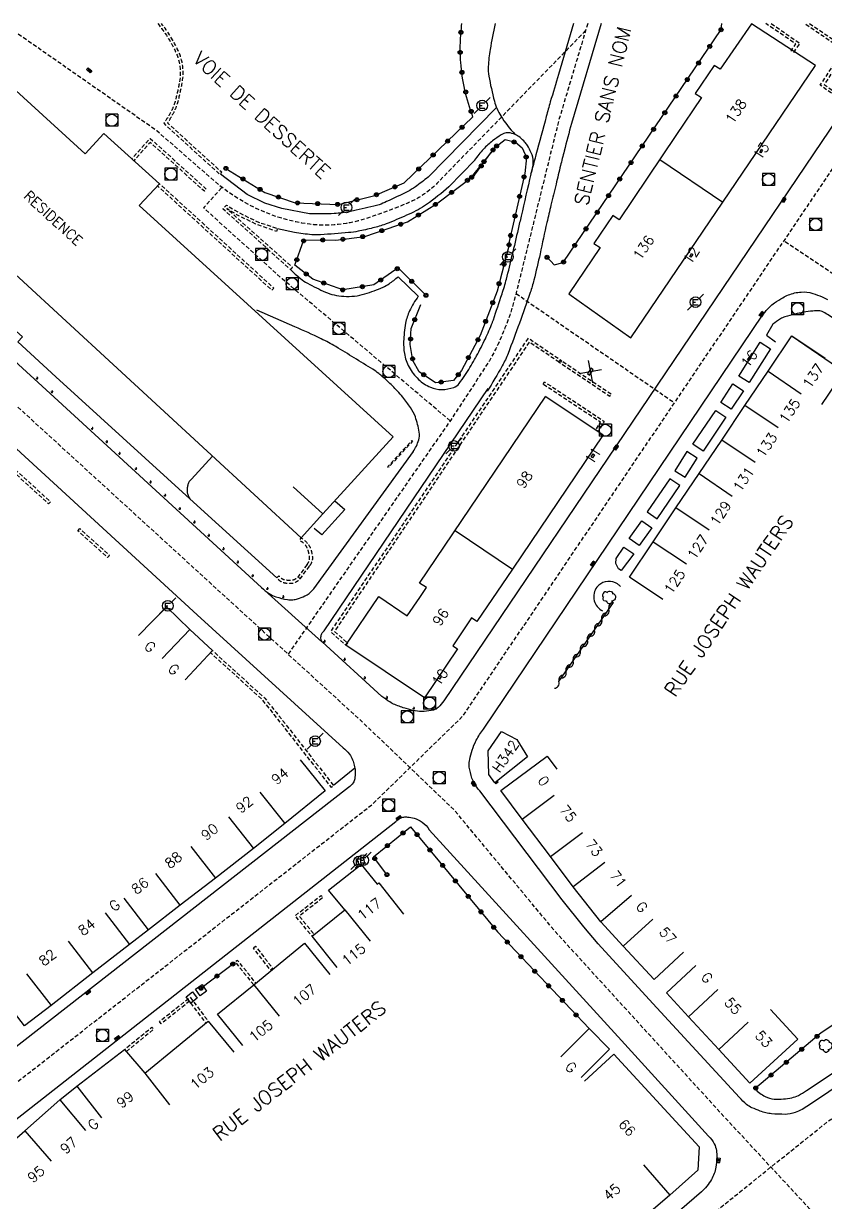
# Model space of a CAD drawing. Header units: millimetres. Extents: x 155999 to 157001, y 123000 to 124001.
# Drawn here: x 156495.7 to 156595.7, y 123853 to 124000 of the extents above; entities that cross this region are included whole.
import ezdxf
from ezdxf.enums import TextEntityAlignment as Align

# ---------------------------------------------------------------- set-up
doc = ezdxf.new("R2010")
doc.units = ezdxf.units.MM
doc.linetypes.add('DASHED', pattern=[0.75, 0.5, -0.25])
doc.layers.get('0').update_dxf_attribs({"linetype": 'CONTINUOUS'})
for name, color, linetype in [('W0001', 6, 'DASHED'), ('W0008', 7, 'CONTINUOUS'), ('W0017', 7, 'CONTINUOUS'), ('W0100', 7, 'CONTINUOUS'), ('W0112', 1, 'DASHED'), ('W0300', 7, 'CONTINUOUS'), ('W0310', 3, 'CONTINUOUS'), ('W0322', 7, 'CONTINUOUS'), ('W0400', 7, 'CONTINUOUS'), ('W0420', 7, 'CONTINUOUS'), ('W0471', 7, 'CONTINUOUS'), ('W0989', 7, 'CONTINUOUS'), ('W0991', 7, 'CONTINUOUS'), ('W1102', 7, 'CONTINUOUS')]:
    doc.layers.add(name, color=color, linetype=linetype)
doc.styles.get("Standard").update_dxf_attribs({"font": 'romans.shx', "width": 0.85})

# ---------------------------------------------------------------- blocks, each defined once
blk = doc.blocks.new('T400')
for p, q in [((-0.15, 0.3), (0.15, 0.3)), ((-0.15, -0.25), (-0.15, 0.3)), ((-0.15, 0.15), (0.15, 0.15)), ((-0.15, 0), (0.15, 0)), ((0.15, 0.3), (0.15, -0.25)), ((-0.15, -0.15), (0.15, -0.15)), ((-0.15, -0.25), (-0.15, -0.3)), ((-0.15, -0.3), (0.15, -0.3)), ((0.15, -0.3), (0.15, -0.25))]:
    blk.add_line(p, q)
blk = doc.blocks.new('t322o')
at = {"color": 0, "linetype": 'Continuous'}
for radius in [0.25, 0.15]:
    blk.add_circle((0, 0), radius, dxfattribs=at)
blk = doc.blocks.new('t310o')
at = {"color": 0, "linetype": 'Continuous'}
for centre, start, end in [((-0.5, 0.38), 216.8699, 323.1304), ((0.5, -0.37), 36.8699, 143.1303)]:
    blk.add_arc(centre, 0.625, start, end, dxfattribs=at)
blk = doc.blocks.new('t991o')
at = {"color": 0, "linetype": 'Continuous'}
for p, q in [((-1, 1), (1, -1)), ((-1, -1), (1, 1))]:
    blk.add_line(p, q, dxfattribs=at)
blk = doc.blocks.new('T471')
for p, q in [((-0.333334, 0.333334), (-0.333334, -0.333334)), ((-0.333334, 0.333334), (0.333334, 0.333334)), ((-0.333334, 0), (0, 0)), ((0.500001, 0.500001), (1.000002, 1.000002)), ((-0.500001, -0.500001), (-1.000002, -1.000002)), ((-0.333334, -0.333334), (0.333334, -0.333334))]:
    blk.add_line(p, q)
blk.add_ellipse((0, 0), major_axis=(0.471405, 0.471405), ratio=1, start_param=5.4977871438, end_param=11.780972451)
blk = doc.blocks.new('T420')
for p, q in [((0.75, 0.75), (-0.75, 0.75)), ((-0.75, 0.75), (-0.75, -0.75)), ((0.75, 0.75), (0.75, -0.75)), ((0.75, -0.75), (-0.75, -0.75))]:
    blk.add_line(p, q)
blk.add_ellipse((0, 0), major_axis=(-0.53, 0.53), ratio=1, start_param=3.926991, end_param=10.210176)
blk = doc.blocks.new('t112o')
at = {"color": 0, "linetype": 'Continuous'}
for p, q in [((-0.5, 0.5), (0.5, 0.5)), ((-0.5, -0.5), (-0.5, 0.5)), ((0.5, 0.5), (0.5, -0.5)), ((0.5, -0.5), (-0.5, -0.5))]:
    blk.add_line(p, q, dxfattribs=at)
blk = doc.blocks.new('T300')
for p, q in [((-0.8, 0.51), (-0.86, 0.34)), ((-0.86, 0.34), (-0.86, 0.17)), ((-0.86, 0.17), (-0.74, 0.06)), ((-0.69, 0.63), (-0.8, 0.51)), ((-0.8, -0.06), (-0.74, 0.06)), ((-0.74, 0.06), (-0.69, 0.11)), ((-0.57, 0.69), (-0.69, 0.63)), ((-0.46, 0.69), (-0.57, 0.69)), ((-0.29, 0.63), (-0.46, 0.69)), ((-0.29, 0.63), (-0.17, 0.74)), ((-0.23, 0.57), (-0.29, 0.63)), ((-0.17, 0.74), (-0.06, 0.8)), ((-0.06, 0.8), (0.06, 0.8)), ((0.06, 0.8), (0.23, 0.74)), ((0.23, 0.74), (0.34, 0.63)), ((0.34, 0.63), (0.4, 0.51)), ((0.46, 0.46), (0.34, 0.46)), ((0.4, 0.51), (0.4, 0.46)), ((0.57, 0.4), (0.46, 0.46)), ((0.57, 0.4), (0.69, 0.29)), ((0.69, 0.29), (0.74, 0.17)), ((0.74, 0.06), (0.69, -0.17)), ((0.74, 0.17), (0.74, 0.06)), ((-0.8, -0.17), (-0.8, -0.06)), ((-0.8, -0.23), (-0.8, -0.17)), ((-0.74, -0.34), (-0.8, -0.23)), ((-0.69, -0.4), (-0.74, -0.34)), ((-0.51, -0.46), (-0.69, -0.4)), ((-0.4, -0.46), (-0.51, -0.46)), ((-0.4, -0.46), (-0.34, -0.46)), ((-0.34, -0.46), (-0.34, -0.4)), ((-0.34, -0.51), (-0.34, -0.46)), ((-0.29, -0.63), (-0.34, -0.51)), ((-0.17, -0.74), (-0.29, -0.63)), ((-0.06, -0.8), (-0.17, -0.74)), ((0.06, -0.8), (-0.06, -0.8)), ((0.17, -0.74), (0.06, -0.8)), ((0.23, -0.69), (0.17, -0.74)), ((0.29, -0.46), (0.23, -0.46)), ((0.29, -0.63), (0.23, -0.69)), ((0.46, -0.4), (0.29, -0.46)), ((0.34, -0.51), (0.29, -0.63)), ((0.34, -0.51), (0.34, -0.46)), ((0.57, -0.34), (0.46, -0.4)), ((0.63, -0.29), (0.57, -0.34)), ((0.69, -0.17), (0.63, -0.29))]:
    blk.add_line(p, q)

msp = doc.modelspace()

# ---------------------------------------------------------------- linework, layer by layer
at = {"layer": 'W0001', "flags": 128}
for points in [[(156419.24, 123830.08), (156460, 123841.84, 0.076396), (156465.23, 123844.78), (156480.12, 123856.44), (156539.15, 123902.61), (156550.45, 123913.62), (156604.55, 123993.68), (156608.8, 124000)], [(156565.77, 123999.12), (156547.41, 123980.25, -0.104887), (156543.68, 123977.65, -0.020327), (156538.37, 123975.67, -0.124814), (156530.39, 123975.12, -0.135476), (156519.44, 123980.4), (156512.31, 123986.62), (156494.81, 123998.83), (156493.49, 124000)], [(156566.03, 124000), (156562.44, 123987.99), (156557.1, 123966.37, -0.067254), (156553.77, 123957.93), (156548.95, 123950.55), (156528.67, 123921.35)], [(156745.17, 123794.22, -0.020477), (156732.02, 123810.07), (156664.75, 123898.11), (156653.42, 123912.87), (156639.92, 123930.47, 0.062431), (156613.96, 123956.77), (156608.77, 123960.69), (156590.49, 123972.88)]]:
    msp.add_lwpolyline(points, format="xyb", dxfattribs=at)
for points in [[(156690.52, 123747.55), (156620.18, 123823.56), (156594.14, 123851.71), (156583.05, 123863.66), (156561.91, 123886.83), (156549.42, 123901.89), (156537.95, 123912.87), (156450.79, 123992.57), (156442.63, 124000)], [(156548.88, 123950.46), (156527.93, 123968.17), (156518.12, 123977.03), (156520.44, 123979.57)], [(156557.1, 123966.33), (156576.86, 123952.71)], [(156505.17, 123785.95), (156582.99, 123852.66), (156595.98, 123863.08), (156616.57, 123876.91), (156651.85, 123900.58), (156667.36, 123911.04), (156698.69, 123932.1), (156698.93, 123933.1), (156740.77, 123961.26)]]:
    msp.add_lwpolyline(points, dxfattribs=at)
at = {"layer": 'W0008', "flags": 128}
for points in [[(156436.67, 124000), (156454.9, 123983.36), (156488.11, 123953.07), (156517.35, 123926.24), (156535.52, 123909.67, -0.063777), (156536.31, 123908.9, -0.086505), (156536.71, 123908.18, -0.013171), (156536.92, 123907.5, -0.024766), (156537, 123907.13, -0.04493), (156537.04, 123906.59, -0.03162), (156536.99, 123905.82, -0.122353), (156536.8, 123905.32, -0.100978), (156536.2, 123904.74), (156476.35, 123858.03), (156463.17, 123847.76, -0.027316), (156462.19, 123846.97, -0.027316), (156461.12, 123846.29, -0.027534), (156459.98, 123845.73, -0.027534), (156458.78, 123845.29), (156417.06, 123833.17)], [(156532.87, 123922.91), (156525.36, 123929.68), (156499.02, 123953.86), (156453.5, 123995.54, -0.05142), (156453.08, 123996.38, -0.07186), (156452.94, 123997.03, -0.025601), (156452.92, 123997.83, -0.032467), (156452.97, 123998.46, -0.071392), (156453.11, 123998.91, -0.046839), (156453.48, 123999.53), (156453.91, 124000)], [(156603.46, 124000, -0.021768), (156603.55, 123999.56, -0.04661), (156603.62, 123998.47, -0.049092), (156603.57, 123997.99, -0.033962), (156603.37, 123997.33), (156548.08, 123915.55, -0.074807), (156547.4, 123914.71, -0.12436), (156546.82, 123914.39, -0.052739), (156545.64, 123914.21, -0.056694), (156544.52, 123914.29, -0.026768), (156543.39, 123914.57, -0.02112), (156541.99, 123915.06, -0.047048), (156541.35, 123915.39, -0.028622), (156540.38, 123916.08), (156532.91, 123922.89, -0.069573), (156532.8, 123923.18, -0.069573), (156532.77, 123923.49, -0.102627), (156532.88, 123923.92, -0.102627), (156533.16, 123924.28), (156553.61, 123954.49)], [(156554.5, 124000, 0.011193), (156553.87, 123996.77, 0.028282), (156553.63, 123994.65, 0.058433), (156553.7, 123993.45, 0.021868), (156554.4, 123990.33, 0.072675), (156555.19, 123988.49, 0.049796), (156556.97, 123986.17)], [(156613.73, 123878.62), (156593.56, 123865.08, -0.063613), (156591.9, 123864.19, -0.093514), (156590.64, 123863.96, -0.018731), (156588.97, 123864.03, -0.04275), (156588.24, 123864.15, -0.025146), (156587.55, 123864.37, -0.016621), (156586.52, 123864.78, -0.068686), (156585.84, 123865.2, -0.044548), (156584.98, 123866.07), (156574.15, 123877.8), (156567.35, 123885.24), (156565.55, 123887.33), (156562.84, 123890.7), (156552.57, 123904.33, -0.045644), (156551.91, 123905.2, -0.066218), (156551.6, 123905.9, -0.028782), (156551.27, 123907.27, -0.06924), (156551.25, 123907.86, -0.035669), (156551.32, 123908.22, -0.01089), (156551.63, 123909.39, -0.050788), (156552.13, 123910.61, -0.040329), (156553.03, 123912.01), (156587.92, 123963.75, -0.032259), (156588.69, 123964.62, -0.044792), (156589.34, 123965.16, -0.019606), (156590.37, 123965.81, -0.031154), (156591.06, 123966.15, -0.083398), (156592.64, 123966.52, -0.093343), (156594.09, 123966.35, -0.020805), (156595.26, 123965.92, -0.03502), (156595.92, 123965.6, -0.003622)], [(156525.36, 123929.68, 0.048829), (156526.32, 123928.91, 0.066681), (156527.14, 123928.52, 0.031554), (156528.61, 123928.16, 0.074028), (156529.26, 123928.14, 0.049296), (156529.85, 123928.27, 0.030355), (156530.76, 123928.62, 0.059414), (156531.28, 123928.94, 0.042944), (156531.9, 123929.52), (156544.29, 123946.61)], [(156519.26, 123946.03), (156516.64, 123943.19, 0.055524), (156516.35, 123942.87, 0.079853), (156516.21, 123942.6, 0.044027), (156516.12, 123942.22, 0.034344), (156516.08, 123941.71, 0.08431), (156516.16, 123941.27, 0.063386), (156516.42, 123940.74)], [(156483.89, 123854.85), (156542.11, 123900.49, -0.072728), (156542.64, 123900.89, -0.098703), (156543.11, 123901.04, -0.055777), (156543.57, 123901.04, -0.031463), (156544.38, 123900.9, -0.104278), (156545.39, 123900.42, -0.088727), (156546.27, 123899.46), (156570.25, 123873.19), (156581.11, 123861.26, -0.066027), (156581.82, 123860.28, -0.091015), (156582.08, 123859.45, -0.042002), (156582.12, 123858.63, -0.027173), (156582, 123857.36, -0.093883), (156581.46, 123855.83, -0.076613), (156580.22, 123854.28), (156568.97, 123844.58), (156503.7, 123787.98), (156495.24, 123780.93)]]:
    msp.add_lwpolyline(points, format="xyb", dxfattribs=at)
msp.add_lwpolyline([(156534.5, 123940.49), (156535.73, 123939.38), (156532.87, 123936.24), (156531.94, 123937.01)], dxfattribs=at)
at = {"layer": 'W0017', "flags": 128}
for points in [[(156567.7, 124000), (156564.01, 123987.55, 0.002165), (156563.1, 123984.1, 0.004118), (156562.64, 123982.28, 0.000065), (156562.08, 123979.97, 0.000057), (156561.44, 123977.35, 0.004165), (156560.94, 123975.19, 0.002321), (156560.09, 123971.3, -0.009586), (156559.32, 123968.01, -0.020057), (156558.86, 123966.45, -0.005032), (156557.51, 123962.63, -0.005074), (156556.1, 123958.86, -0.033943), (156555.38, 123957.32, -0.015612), (156553.49, 123954.14)], [(156564.27, 124000), (156562.39, 123993.66, 0.002483), (156561.37, 123990.22, 0.004808), (156560.87, 123988.43, 0.000014), (156559.58, 123983.63, 0.000421), (156559.54, 123983.48, 0.000325), (156558.98, 123981.39, 0.004117), (156558.94, 123981.23, 0.004087), (156558.94, 123981.21, 0.000011), (156557.73, 123975.98, 0.000309), (156557.36, 123974.36, 0.000154), (156556.61, 123971.12)], [(156554.66, 123989.53), (156546.12, 123980.85, -0.019855), (156544.54, 123979.64, -0.036028), (156543.6, 123979.07, -0.009329), (156540.96, 123977.79, -0.02706), (156540.02, 123977.41, -0.023937), (156539.36, 123977.22, -0.005453), (156536.45, 123976.58, -0.037845), (156534.41, 123976.3, -0.025259), (156531.32, 123976.28), (156527.91, 123976.92), (156525.75, 123977.59), (156523.56, 123978.69), (156520.25, 123981.21)], [(156558.94, 123981.22, 0.088525), (156559.24, 123982.74, 0.115496), (156558.99, 123983.89, 0.023375), (156558.51, 123984.79, 0.045746), (156558.2, 123985.21, 0.047908), (156557.59, 123985.79, 0.055655), (156556.97, 123986.17, 0.087627), (156556.18, 123986.38, 0.114203), (156555.56, 123986.29, 0.055181), (156555.26, 123986.14, 0.013814), (156554.18, 123985.38, 0.04456), (156553.03, 123984.34, 0.038993), (156551.92, 123982.95)], [(156551.94, 123982.97), (156548.71, 123979.64, -0.032835), (156545.94, 123977.45, -0.046656), (156543.76, 123976.23, -0.003717), (156541.27, 123975.15, -0.020289), (156540.8, 123974.97, -0.017348), (156539.24, 123974.51, -0.014948), (156537.4, 123974.1, -0.024339), (156536.21, 123973.93, -0.008365), (156532.73, 123973.66, -0.037563), (156531.63, 123973.67, -0.018893), (156529.46, 123973.95), (156527.35, 123974.42)], [(156484.17, 123976.11), (156482.45, 123974.26, 0.062788), (156482.11, 123973.7, 0.075565), (156481.97, 123973.17, 0.037624), (156481.94, 123972.6, 0.053329), (156481.99, 123972.21, 0.116382), (156482.16, 123971.88, 0.081243), (156482.57, 123971.53), (156492.38, 123962.68), (156494.19, 123961.05), (156494.75, 123961.64), (156495.54, 123960.95), (156494.97, 123960.31), (156499.69, 123955.96), (156516.42, 123940.74), (156527.25, 123930.89)], [(156528.95, 123969.35, 0.029178), (156530.2, 123968.21, 0.04639), (156531.09, 123967.61, 0.021345), (156533.34, 123966.51, 0.047158), (156534.42, 123966.16, 0.042487), (156535.62, 123965.99, 0.039059), (156536.94, 123966.02, 0.049653), (156538.25, 123966.29, 0.027502), (156540.52, 123967.13, 0.048491), (156541.26, 123967.55, 0.028695), (156542.4, 123968.43), (156544.9, 123965.99, 0.048748), (156543.82, 123964.16, 0.064722), (156543.33, 123962.64, 0.034095), (156543.08, 123960.33, 0.053603), (156543.17, 123958.85, 0.082768), (156543.76, 123957.16, 0.076902), (156544.93, 123955.63, 0.086732), (156546.41, 123954.65, 0.108341), (156547.82, 123954.36, 0.077968), (156549.33, 123954.62, 0.148221), (156550, 123955.1, 0.015873), (156550.73, 123956.12, 0.01717), (156551.34, 123957.09, 0.001454), (156551.93, 123958.12, 0.003452), (156552.17, 123958.55, 0.014942), (156553.27, 123960.7, 0.01653), (156554.14, 123962.71, 0.012912), (156554.27, 123963.06, 0.001419), (156555.35, 123966.28, 0.016095), (156555.9, 123968.13, 0.010002), (156556.62, 123971.14)], [(156544.27, 123946.61, 0.070938), (156544.96, 123948.07, 0.116109), (156545.03, 123949.06, 0.045055), (156544.54, 123950.94, 0.067612), (156543.94, 123952.1, 0.01374), (156542.97, 123953.4, 0.021854), (156542.31, 123954.17, 0.015964), (156541.04, 123955.44, 0.020247), (156539.97, 123956.36, 0.028239), (156539.23, 123956.88, 0.004702), (156534.61, 123959.71, 0.021907), (156532.79, 123960.69, 0.012578), (156529.51, 123962.18), (156524.78, 123964.25)], [(156600.14, 123954.88), (156601.99, 123957.54, 0.07705), (156602.27, 123957.99, 0.096438), (156602.37, 123958.41, 0.05865), (156602.33, 123958.81, 0.041942), (156602.18, 123959.35, 0.12328), (156601.75, 123959.95, 0.10326), (156600.98, 123960.38), (156595.92, 123963.72, 0.042396), (156595.29, 123964.08, 0.098514), (156594.99, 123964.16, 0.031222), (156594.1, 123964.14, 0.02359), (156592.93, 123963.99, 0.016802), (156591.88, 123963.77, 0.013872), (156590.62, 123963.42, 0.064498), (156590.08, 123963.17, 0.03323), (156589.13, 123962.5), (156588.32, 123961.15), (156589.43, 123960.31)], [(156570.11, 123929.81, 0.050868), (156569.81, 123930.08, 0.054758), (156569.48, 123930.27, 0.16211), (156568.22, 123930.38, 0.168123), (156567.19, 123929.72, 0.120652), (156566.83, 123928.95, 0.108167), (156566.85, 123928.01, 0.112042), (156567.22, 123927.28, 0.106535), (156567.89, 123926.74)], [(156586.88, 123867.14, 0.077736), (156588.17, 123866.18, 0.108853), (156589.29, 123865.87, 0.031493), (156590.43, 123865.89, 0.034196), (156591.48, 123866.04, 0.060612), (156592.32, 123866.33, 0.045755), (156593.32, 123866.94), (156601.99, 123872.73), (156601.47, 123873.53)]]:
    msp.add_lwpolyline(points, format="xyb", dxfattribs=at)
for points in [[(156587.53, 123960.27), (156588.83, 123959.45), (156586.15, 123955.22), (156584.86, 123956.04)], [(156584.15, 123955.06), (156585.44, 123954.21), (156583.91, 123951.89), (156582.62, 123952.73)], [(156581.99, 123951.74), (156583.24, 123950.9), (156580.41, 123946.69), (156579.16, 123947.53)], [(156579.68, 123945.81), (156578.38, 123946.62), (156576.89, 123944.23), (156578.18, 123943.42)], [(156577.53, 123942.37), (156576.27, 123943.23), (156573.45, 123939.09), (156574.71, 123938.23)], [(156572.8, 123937.98), (156574.04, 123937.09), (156572.45, 123934.9), (156571.22, 123935.8)], [(156569.58, 123933.29), (156570.52, 123934.7), (156571.77, 123933.88), (156570.19, 123931.77), (156569.86, 123932), (156569.54, 123932.66)]]:
    msp.add_lwpolyline(points, close=True, dxfattribs=at)
msp.add_lwpolyline([(156537, 123907.13), (156534.35, 123904.96)], dxfattribs=at)
at = {"layer": 'W0100', "flags": 128}
for points in [[(156460.3, 124000), (156468.62, 123992.42), (156485.21, 123977.24), (156495.13, 123968.28), (156530.29, 123935.85), (156533.02, 123938.87), (156529.32, 123942.23)], [(156533.02, 123938.87), (156541.78, 123948.47), (156510.12, 123977.32), (156512.62, 123980.03), (156505.7, 123986.3), (156503.37, 123983.74), (156485.54, 124000)], [(156586.46, 123999.97), (156582.57, 123994.3), (156581.8, 123994.79), (156579.45, 123991.3), (156580.23, 123990.77), (156577.03, 123986.06), (156569.95, 123975.52), (156569.15, 123976.07), (156566.79, 123972.59), (156567.57, 123972.06), (156563.67, 123966.3), (156571.42, 123960.79), (156582.87, 123977.74), (156594.44, 123994.78), (156586.45, 123999.97)], [(156575.4, 123928.19), (156571.24, 123930.95), (156574.18, 123935.37), (156577.02, 123939.62), (156579.92, 123943.88), (156582.75, 123948.06), (156585.64, 123952.38), (156588.52, 123956.64), (156591.49, 123961.05), (156595.64, 123958.25)], [(156591.52, 123961.03), (156597.99, 123956.6), (156595.17, 123952.48)], [(156560.81, 123953.51), (156567.96, 123948.72), (156556.64, 123931.95), (156552.21, 123925.42), (156551.54, 123925.9), (156549.23, 123922.41), (156549.8, 123922.01), (156545.68, 123915.92), (156535.87, 123922.48), (156540, 123928.56), (156543.54, 123926.15), (156545.08, 123928.41), (156545.92, 123929.65), (156545.06, 123930.22), (156560.8, 123953.52)], [(156510.01, 123923.69), (156513.51, 123927.27), (156516.4, 123924.43), (156519.23, 123921.81), (156515.83, 123918.14)], [(156577.97, 123884.2), (156574.31, 123880.79), (156570.46, 123884.94), (156567.69, 123887.99), (156564.21, 123892.32), (156561.4, 123896.13), (156557.85, 123900.76), (156555.2, 123904.34), (156560.98, 123908.62), (156562.17, 123907.01)], [(156530.16, 123908.18), (156533.31, 123904.29), (156528.27, 123900.22), (156524.35, 123897.13), (156519.61, 123893.41), (156515.23, 123890.03), (156511.28, 123886.97), (156508.91, 123885.14), (156504.34, 123881.59), (156499.12, 123877.55), (156495.8, 123874.98), (156492.74, 123878.93)], [(156534.81, 123882.27), (156531.68, 123886.17), (156535.75, 123889.45), (156533.69, 123891.93), (156537.78, 123895.11), (156539.76, 123892.66), (156539.99, 123892.85), (156543.08, 123888.91)], [(156523.03, 123872.56), (156519.88, 123876.45), (156524.39, 123880.1), (156530.71, 123885.29), (156533.88, 123881.42)], [(156588.83, 123877.03), (156592.22, 123873.35), (156586.25, 123867.85), (156582.37, 123872.06), (156578.61, 123876.13), (156575.85, 123879.12), (156579.52, 123882.51)], [(156490.32, 123851.67), (156487.25, 123855.61), (156491.74, 123859.11), (156492.11, 123858.68), (156495.83, 123861.9), (156500.19, 123865.76), (156502.31, 123867.46), (156508.28, 123872.06), (156510.81, 123869.1), (156518.72, 123875.57), (156521.89, 123871.7)], [(156562.67, 123871.12), (156566.21, 123874.65), (156568.76, 123872.09), (156565.22, 123868.56)], [(156565.63, 123868.08), (156569.31, 123871.46), (156579.95, 123859.9), (156579.76, 123856.98), (156576.26, 123853.9), (156568.37, 123847.09), (156565.1, 123850.87)]]:
    msp.add_lwpolyline(points, dxfattribs=at)
for points in [[(156587.62, 123983.87), (156587.48, 123983.97), (156587.71, 123984.32), (156587.85, 123984.22)], [(156578.9, 123970.86), (156578.75, 123970.96), (156578.98, 123971.31), (156579.13, 123971.22)], [(156585.97, 123958.11), (156586.24, 123958.45), (156586.39, 123958.33), (156586.12, 123957.99)], [(156566.26, 123956.17), (156566.72, 123956.83), (156566.45, 123957.02), (156565.99, 123956.35)], [(156566.64, 123945.85), (156566.48, 123945.95), (156566.73, 123946.34), (156566.89, 123946.23)], [(156547.56, 123918.25), (156547.4, 123918.35), (156547.65, 123918.72), (156547.81, 123918.61)], [(156553.69, 123906.33), (156553.62, 123909.28), (156555.29, 123911.71), (156557.2, 123910.73), (156558.53, 123908.53), (156554.46, 123905.31)]]:
    msp.add_lwpolyline(points, close=True, dxfattribs=at)
at = {"layer": 'W0112', "flags": 128}
for points in [[(156433.67, 124000), (156433.67, 124000), (156453.1, 123982.35), (156499.04, 123940.36), (156498.8, 123940.1), (156452.86, 123982.08), (156433.14, 124000)], [(156588.9, 124000), (156592.48, 123997.56), (156591.69, 123996.4), (156591.39, 123996.6), (156591.99, 123997.46), (156588.26, 124000)]]:
    msp.add_lwpolyline(points, dxfattribs=at)
for points in [[(156512.41, 124000, -0.063961), (156514.64, 123996.49, -0.155693), (156515.13, 123992.74, -0.014135), (156514.7, 123990.72, -0.029921), (156514.41, 123989.78, -0.040112), (156513.94, 123988.75, -0.03185), (156513.16, 123987.56), (156520.16, 123981.18), (156520.4, 123981.45), (156513.63, 123987.61, 0.024841), (156514.24, 123988.58, 0.040112), (156514.75, 123989.65, 0.029921), (156515.04, 123990.63, 0.014135), (156515.48, 123992.68, 0.155693), (156514.96, 123996.64, 0.059544), (156512.87, 124000)], [(156593.69, 124000), (156598.01, 123997.08, -0.028108), (156598.3, 123996.66, -0.049558), (156598.43, 123996.4, -0.031086), (156598.69, 123995.53, -0.049024), (156598.77, 123994.96, -0.037514), (156598.75, 123994.43, -0.023384), (156598.62, 123993.59, -0.043119), (156598.53, 123993.29, -0.025472), (156598.31, 123992.8), (156597.03, 123990.9), (156595.04, 123992.31), (156597.88, 123996.62), (156598.17, 123996.43), (156595.52, 123992.4), (156596.93, 123991.4), (156598.01, 123993), (156598.31, 123992.8), (156597.99, 123992.96, 0.025472), (156598.2, 123993.42, 0.043119), (156598.27, 123993.67, 0.023384), (156598.4, 123994.47, 0.037514), (156598.42, 123994.95, 0.049024), (156598.35, 123995.45, 0.031086), (156598.1, 123996.28, 0.049558), (156598, 123996.47, 0.028108), (156597.73, 123996.86), (156598.01, 123997.08), (156597.81, 123996.79), (156593.06, 124000)], [(156531.03, 123932.53), (156529.89, 123930.95), (156530.18, 123930.74), (156529.93, 123931, -0.069961), (156529.49, 123930.67, -0.09268), (156529.15, 123930.57, -0.051995), (156528.59, 123930.56, -0.057117), (156528.11, 123930.65, -0.08462), (156527.86, 123930.79, -0.062717), (156527.53, 123931.11), (156527.25, 123930.89, 0.062717), (156527.64, 123930.51, 0.08462), (156528, 123930.32, 0.057117), (156528.56, 123930.2, 0.051995), (156529.19, 123930.21, 0.09268), (156529.66, 123930.36, 0.069961), (156530.18, 123930.74), (156531.32, 123932.32), (156531.04, 123932.54, 0.062149), (156531.28, 123932.95, 0.085291), (156531.35, 123933.23, 0.053868), (156531.33, 123933.6, 0.032735), (156531.18, 123934.27, 0.104307), (156530.84, 123934.93, 0.085337), (156530.11, 123935.55), (156530.29, 123935.85, -0.085337), (156531.11, 123935.15, -0.104307), (156531.53, 123934.37, -0.032735), (156531.68, 123933.65, -0.053868), (156531.7, 123933.2, -0.085291), (156531.61, 123932.81, -0.062149), (156531.32, 123932.32)]]:
    msp.add_lwpolyline(points, format="xyb", dxfattribs=at)
for points in [[(156509.43, 123982.88), (156509.17, 123983.12), (156511.47, 123985.68), (156518.47, 123979.35), (156518.23, 123979.08), (156511.5, 123985.18)], [(156512.38, 123979.77), (156512.62, 123980.03), (156526.88, 123967.02), (156526.64, 123966.76)], [(156529.22, 123969.59), (156528.98, 123969.33), (156520.53, 123976.89), (156520.98, 123977.37), (156522.46, 123976.46), (156524.77, 123975.32), (156527.35, 123974.42), (156527.23, 123974.08), (156524.63, 123975), (156522.29, 123976.15), (156521.04, 123976.92), (156521.03, 123976.91)], [(156536.1, 123922.74), (156535.86, 123922.48), (156533.99, 123924.14), (156558.63, 123960.77), (156562.78, 123957.97), (156562.58, 123957.68), (156558.73, 123960.27), (156534.45, 123924.2)], [(156562.42, 123957.77), (156562.62, 123958.06), (156568.98, 123953.8), (156568.78, 123953.5)], [(156560.47, 123955.01), (156560.66, 123955.3), (156568.1, 123950.39), (156567.34, 123949.13), (156567.04, 123949.31), (156567.62, 123950.28)], [(156544.11, 123948.01), (156544.2, 123947.92), (156541.2, 123944.65), (156541.1, 123944.74)], [(156502.46, 123936.75), (156502.7, 123937.01), (156506.4, 123933.67), (156506.16, 123933.4)], [(156518.99, 123921.55), (156519.23, 123921.81), (156525.75, 123915.88), (156527.22, 123914.06), (156534.35, 123904.96), (156534.07, 123904.74), (156526.94, 123913.84), (156525.49, 123915.64)], [(156554.86, 123905.39), (156554.58, 123905.17), (156554.46, 123905.31), (156554.74, 123905.53)], [(156531.95, 123886.39), (156531.68, 123886.17), (156529.54, 123888.74), (156532.8, 123891.27), (156533.02, 123890.99), (156530.05, 123888.68)], [(156524.34, 123884.71), (156524.62, 123884.92), (156526.77, 123882.14), (156526.49, 123881.93)], [(156524.39, 123880.1), (156524.66, 123880.32), (156522.37, 123883.16), (156522.09, 123882.94)], [(156512.84, 123875.25), (156512.62, 123875.53), (156516.45, 123878.57), (156518.72, 123875.57), (156518.44, 123875.35), (156516.39, 123878.07)], [(156508.51, 123871.78), (156508.28, 123872.06), (156511.69, 123874.85), (156511.91, 123874.57)]]:
    msp.add_lwpolyline(points, close=True, dxfattribs=at)
for points in [[(156497.26, 123955.79, 1.023033), (156497.46, 123955.78, 0.977486)], [(156499.12, 123954.1, 1.023033), (156499.32, 123954.09, 0.977486)], [(156504.14, 123949.53, 1.023033), (156504.34, 123949.52, 0.977486)], [(156505.96, 123947.86, 1.023033), (156506.16, 123947.86, 0.977486)], [(156507.55, 123946.41, 1.023033), (156507.75, 123946.4, 0.977486)], [(156509.59, 123944.51, 1.023033), (156509.79, 123944.51, 0.977486)], [(156511.41, 123942.84, 1.023033), (156511.61, 123942.84, 0.977486)], [(156513.21, 123941.19, 1.023033), (156513.41, 123941.19, 0.977486)], [(156515.05, 123939.52, 1.023033), (156515.25, 123939.52, 0.977486)], [(156516.88, 123937.84, 1.023033), (156517.08, 123937.83, 0.977486)], [(156518.68, 123936.19, 1.023033), (156518.88, 123936.18, 0.977486)], [(156520.49, 123934.51, 1.023033), (156520.69, 123934.51, 0.977486)], [(156522.3, 123932.85, 1.023033), (156522.5, 123932.85, 0.977486)], [(156524.14, 123931.16, 1.023033), (156524.34, 123931.16, 0.977486)], [(156525.97, 123929.55, 1.023033), (156526.17, 123929.54, 0.977486)], [(156527.96, 123928.52, 1.023033), (156528.16, 123928.52, 0.977486)], [(156533.1, 123922.97, 1.023033), (156533.3, 123922.97, 0.977486)], [(156535.61, 123920.72, 1.023033), (156535.81, 123920.72, 0.977486)], [(156538.12, 123918.41, 1.023033), (156538.32, 123918.41, 0.977486)], [(156540.88, 123915.96, 1.023033), (156541.08, 123915.96, 0.977486)], [(156544.23, 123914.62, 1.023033), (156544.43, 123914.62, 0.977486)]]:
    msp.add_lwpolyline(points, format="xyb", close=True, dxfattribs=at)
at = {"layer": 'W0310', "flags": 128}
msp.add_lwpolyline([(156562.45, 123917.93), (156569.26, 123927.79)], dxfattribs=at)
at = {"layer": 'W0322', "flags": 128}
msp.add_lwpolyline([(156551.72, 123988.37, -0.036562), (156550.71, 123991.71, -0.036562), (156550.21, 123995.16, -0.025379), (156550.15, 123997.59, -0.025379), (156550.35, 124000)], format="xyb", dxfattribs=at)
for points in [[(156560.96, 123970.85), (156561.87, 123969.93), (156562.99, 123970.22), (156582.68, 123999.25), (156582.75, 124000)], [(156551.72, 123988.37), (156543.16, 123980.14)], [(156551.55, 123980.83), (156554.6, 123984.69), (156555.75, 123985.54), (156557.03, 123985.19), (156557.84, 123984.51), (156558.39, 123983.29), (156558.19, 123981.32), (156556.1, 123972.26)], [(156545.86, 123966.11), (156542.41, 123969.52), (156539.35, 123967.4), (156535.5, 123966.79), (156531.74, 123968.13), (156529.52, 123969.87), (156530.64, 123973.03), (156534.64, 123973), (156538.23, 123973.46), (156543.55, 123975.26), (156547.16, 123977.5), (156551.91, 123981.11), (156554.55, 123984.66)], [(156520.91, 123981.94), (156525.78, 123978.94), (156529.55, 123977.65), (156534.96, 123977.45), (156539.49, 123978.57), (156543.16, 123980.14)], [(156556.23, 123972.41), (156554.73, 123966.63), (156552.62, 123961.09), (156550.3, 123956.72), (156549.31, 123955.47), (156547.06, 123955.19), (156545.02, 123956.58), (156544.22, 123957.98), (156543.89, 123959.96), (156544.02, 123961.96), (156545.21, 123964.95)], [(156540.99, 123893.86), (156539.32, 123896.07), (156543.95, 123899.83), (156554.8, 123886.71), (156566.21, 123874.65)], [(156517.8, 123879.69), (156522.09, 123882.94)], [(156607.07, 123882.07), (156595.15, 123874.13), (156586.88, 123867.14)]]:
    msp.add_lwpolyline(points, dxfattribs=at)
at = {"layer": 'W1102'}
for p, q in [((156575.02, 123983.06), (156582.87, 123977.74)), ((156588.52, 123956.64), (156592.66, 123953.84)), ((156589.79, 123949.59), (156585.64, 123952.38)), ((156586.9, 123945.27), (156582.75, 123948.06)), ((156579.92, 123943.88), (156584.05, 123941.08)), ((156581.17, 123936.83), (156577.02, 123939.62)), ((156549.49, 123936.78), (156556.64, 123931.95)), ((156574.18, 123935.37), (156578.34, 123932.6)), ((156516.4, 123924.43), (156512.95, 123920.81)), ((156525.16, 123904.13), (156528.27, 123900.22)), ((156557.85, 123900.76), (156561.84, 123903.77)), ((156521.25, 123901.06), (156524.35, 123897.13)), ((156561.4, 123896.13), (156565.4, 123899.13)), ((156516.54, 123897.35), (156519.61, 123893.41)), ((156568.17, 123895.37), (156564.21, 123892.32)), ((156515.23, 123890.03), (156512.18, 123893.99)), ((156511.28, 123886.97), (156508.22, 123890.93)), ((156571.49, 123891.24), (156567.69, 123887.99)), ((156535.75, 123889.45), (156538.91, 123885.57)), ((156505.84, 123889.09), (156508.91, 123885.14)), ((156574.14, 123888.32), (156570.46, 123884.94)), ((156504.34, 123881.59), (156501.28, 123885.54)), ((156496.06, 123881.5), (156499.12, 123877.55)), ((156524.39, 123880.1), (156527.55, 123876.22)), ((156582.28, 123879.52), (156578.61, 123876.13)), ((156582.37, 123872.06), (156586.05, 123875.45)), ((156510.81, 123869.1), (156513.9, 123865.16)), ((156502.31, 123867.46), (156505.4, 123863.53)), ((156500.19, 123865.76), (156503.41, 123861.94)), ((156495.83, 123861.9), (156499.13, 123858.14)), ((156572.97, 123857.67), (156576.26, 123853.9))]:
    msp.add_line(p, q, dxfattribs=at)

# ---------------------------------------------------------------- block references
at = {"layer": 'W0112'}
for p, rotation in [((156516.65, 123878.54), 37.92861896306115), ((156517.82, 123879.45), 304.4315142436772)]:
    msp.add_blockref('t112o', p, dxfattribs=dict(at, rotation=rotation))
at = {"layer": 'W0300'}
for p in [(156568.75, 123928.42), (156595.76, 123872.48)]:
    msp.add_blockref('T300', p, dxfattribs=at)
at = {"layer": 'W0310', "rotation": 55.40490137827398}
for p in [(156568.68, 123926.95), (156567.79, 123925.67), (156566.9, 123924.38), (156566.01, 123923.09), (156565.12, 123921.8), (156563.34, 123919.22), (156564.23, 123920.51), (156562.45, 123917.93)]:
    msp.add_blockref('t310o', p, dxfattribs=at)
at = {"layer": 'W0322'}
for p, rotation in [((156582.66, 123999.23), 55.84704325705393), ((156550.22, 123998.9), 264.7415083944741), ((156550.13, 123996.4), 271.5976486424645), ((156581.26, 123997.16), 55.84704325705393), ((156579.86, 123995.09), 55.84704325705393), ((156550.35, 123993.91), 278.1931284772321), ((156578.45, 123993.02), 55.84704325705393), ((156550.83, 123991.46), 283.5860084100394), ((156577.05, 123990.95), 55.84704325705393), ((156551.5, 123989.05), 287.2342148765303), ((156575.65, 123988.88), 55.84704325705393), ((156550.36, 123987.07), 223.8785966102882), ((156574.24, 123986.81), 55.84704325705393), ((156548.56, 123985.34), 223.8785966102882), ((156554.67, 123984.74), 36.44260631214072), ((156556.86, 123985.24), 344.8085617793688), ((156572.84, 123984.74), 55.84704325705393), ((156546.76, 123983.61), 223.8785966102882), ((156554.24, 123984.25), 53.40165288773827), ((156558.36, 123983.35), 294.116293394198), ((156520.91, 123981.94), 328.3218075174609), ((156544.96, 123981.87), 223.8785966102882), ((156552.75, 123982.24), 53.40165288773827), ((156553.1, 123982.79), 51.64050498426734), ((156571.44, 123982.67), 55.84704325705393), ((156523.04, 123980.63), 328.3218075174609), ((156551.04, 123980.45), 37.21312596761807), ((156551.55, 123980.83), 51.64050498426734), ((156558.09, 123980.88), 257.0083846237635), ((156570.03, 123980.61), 55.84704325705393), ((156525.17, 123979.32), 328.3218075174609), ((156539.69, 123978.66), 23.19406162060336), ((156541.99, 123979.64), 23.19406162060336), ((156549.05, 123978.94), 37.21312596761807), ((156527.47, 123978.36), 341.1188448196744), ((156529.85, 123977.64), 357.8509853545845), ((156532.35, 123977.55), 357.8509853545845), ((156534.84, 123977.45), 357.8509853545845), ((156537.27, 123978.02), 13.90444377147645), ((156547.05, 123977.44), 31.92359771748432), ((156557.53, 123978.44), 257.0083846237635), ((156568.63, 123978.54), 55.84704325705393), ((156544.93, 123976.12), 31.92359771748432), ((156556.97, 123976.01), 257.0083846237635), ((156567.23, 123976.47), 55.84704325705393), ((156542.72, 123974.98), 18.65625663070502), ((156565.82, 123974.4), 55.84704325705393), ((156530.6, 123972.9), 70.52305175719366), ((156533, 123973.01), 359.4758499684462), ((156535.5, 123973.11), 7.354759833897814), ((156537.98, 123973.43), 7.354759833897814), ((156540.36, 123974.18), 18.65625663070502), ((156556.41, 123973.57), 257.0083846237635), ((156556.23, 123972.41), 255.5395062542314), ((156564.42, 123972.33), 55.84704325705393), ((156529.76, 123970.54), 70.52305175719366), ((156555.6, 123969.99), 255.5395062542314), ((156560.96, 123970.85), 314.3842103317796), ((156563.02, 123970.26), 55.84704325705393), ((156530.93, 123968.77), 141.9533749554072), ((156542.29, 123969.43), 214.6118371119206), ((156533.12, 123967.64), 160.297453162096), ((156537.94, 123967.18), 189.0802319466017), ((156540.23, 123968.01), 214.6118371119206), ((156544.09, 123967.86), 135.3098122317066), ((156554.98, 123967.57), 255.5395062542314), ((156535.48, 123966.79), 160.297453162096), ((156545.86, 123966.11), 135.3098122317066), ((156554.19, 123965.2), 249.0742506196743), ((156544.47, 123963.08), 68.21809776665359), ((156553.3, 123962.86), 249.0742506196743), ((156543.94, 123960.67), 86.29547501318216), ((156552.34, 123960.56), 242.0637884219885), ((156544.19, 123958.19), 99.50787741344114), ((156551.16, 123958.35), 242.0637884219885), ((156545.58, 123956.2), 145.6059366171662), ((156547.76, 123955.28), 187.133474954991), ((156549.89, 123956.21), 231.5949526995163), ((156543, 123899.06), 39.08613471660655), ((156544.76, 123898.85), 309.5652693707825), ((156541.06, 123897.48), 39.08613471660655), ((156546.35, 123896.93), 309.5652693707825), ((156539.48, 123895.86), 127.0445121619686), ((156547.95, 123895), 309.5652693707825), ((156540.99, 123893.86), 127.0445121619686), ((156549.54, 123893.07), 309.5652693707825), ((156551.13, 123891.14), 309.5652693707825), ((156552.72, 123889.22), 309.5652693707825), ((156554.32, 123887.29), 309.5652693707825), ((156556, 123885.44), 313.4175453506801), ((156557.71, 123883.62), 313.4175453506801), ((156521.78, 123882.7), 37.10575043813174), ((156559.43, 123881.81), 313.4175453506801), ((156519.79, 123881.2), 37.10575043813174), ((156517.8, 123879.69), 37.10575043813174), ((156561.15, 123879.99), 313.4175453506801), ((156562.87, 123878.18), 313.4175453506801), ((156564.59, 123876.36), 313.4175453506801), ((156594.63, 123873.69), 220.2083668252151), ((156592.72, 123872.08), 220.2083668252151), ((156590.81, 123870.46), 220.2083668252151), ((156588.9, 123868.85), 220.2083668252151), ((156586.99, 123867.24), 220.2083668252151)]:
    msp.add_blockref('t322o', p, dxfattribs=dict(at, rotation=rotation))
at = {"layer": 'W0400'}
for p, rotation in [((156503.86, 123994.17), 229.3067057876065), ((156590.47, 123978), 148.7058349389334), ((156587.72, 123963.75), 147.5073507946531), ((156569.56, 123947.13), 143.6484811414539), ((156566.68, 123932.61), 144.7109250069466), ((156551.82, 123905.17), 211.4681555264889), ((156542.48, 123900.93), 122.4428119593408), ((156503.76, 123879.18), 128.9608294939647), ((156507.37, 123873.49), 128.1505136700678), ((156582.35, 123858.22), 352.5901505446532)]:
    msp.add_blockref('T400', p, dxfattribs=dict(at, rotation=rotation))
at = {"layer": 'W0420'}
for p in [(156506.7, 123987.94), (156514.04, 123981.22), (156588.58, 123980.54), (156594.45, 123974.95), (156525.36, 123971.19), (156529.16, 123967.56), (156592.21, 123964.42), (156535.01, 123961.98), (156541.25, 123956.61), (156568.23, 123949.28), (156525.74, 123923.86), (156546.3, 123915.26), (156546.31, 123915.25), (156543.54, 123913.53), (156547.51, 123905.92), (156547.51, 123905.92), (156547.51, 123905.92), (156541.21, 123902.51), (156541.21, 123902.51), (156541.21, 123902.5), (156505.52, 123873.81)]:
    msp.add_blockref('T420', p, dxfattribs=at)
at = {"layer": 'W0471'}
for p in [(156552.87, 123989.77), (156535.94, 123977.08), (156556.08, 123970.89), (156579.48, 123965.25), (156549.36, 123947.32), (156513.66, 123927.38), (156532.03, 123910.51), (156538.02, 123895.65), (156537.51, 123895.49)]:
    msp.add_blockref('T471', p, dxfattribs=at)
at = {"layer": 'W0991', "rotation": 325.2674284610241}
msp.add_blockref('t991o', (156566.36, 123956.59), dxfattribs=at)

# ---------------------------------------------------------------- texts
at = {"layer": 'W0989'}
for s, rotation, p in [('SENTIER SANS NOM', 76.1374, (156567.9, 123988.49)), ('VOIE DE DESSERTE', 317.5582, (156525.38, 123988.58)), ('RUE JOSEPH WAUTERS', 56.0445, (156583.63, 123927.39)), ('RUE JOSEPH WAUTERS', 38.0309, (156530.05, 123869.4))]:
    msp.add_text(s, height=1.75, rotation=rotation, dxfattribs=at).set_placement(p, align=Align.MIDDLE)
at = {"layer": 'W0991'}
for s, rotation, p in [('138', 55.8371, (156584.52, 123989.07)), ('13', 56.7623, (156587.67, 123984.09)), ('RESIDENCE', 317.4995, (156499.39, 123975.74)), ('136', 55.8371, (156573, 123972.07)), ('12', 57.1448, (156578.94, 123971.09)), ('16', 53.2876, (156586.18, 123958.22)), ('137', 56.3855, (156594.15, 123956.05)), ('135', 56.3855, (156591.22, 123951.71)), ('133', 56.3855, (156588.35, 123947.44)), ('11', 56.8021, (156566.68, 123946.09)), ('98', 55.9975, (156558.15, 123943.13)), ('131', 56.3855, (156585.47, 123943.17)), ('129', 56.3855, (156582.61, 123938.94)), ('127', 56.3855, (156579.76, 123934.72)), ('125', 56.3855, (156576.87, 123930.4)), ('96', 55.9975, (156547.7, 123925.99)), ('G', 315.6314, (156511.46, 123922.28)), ('G', 317.1486, (156514.42, 123919.46)), ('10', 55.8319, (156547.61, 123918.48)), ('H342', 55.526, (156555.78, 123908.62)), ('94', 38.951, (156527.65, 123906.15)), ('0', 307.4508, (156560.54, 123905.53)), ('92', 38.951, (156523.22, 123902.6)), ('75', 307.4508, (156563.59, 123901.48)), ('90', 38.951, (156518.89, 123899.2)), ('73', 307.4508, (156566.83, 123897.19)), ('88', 38.951, (156514.37, 123895.68)), ('71', 307.4508, (156569.84, 123893.29)), ('86', 38.951, (156510.2, 123892.46)), ('117', 37.8348, (156538.8, 123889.57)), ('G', 38.951, (156507.04, 123890.01)), ('G', 312.9081, (156572.78, 123889.82)), ('84', 38.951, (156503.55, 123887.31)), ('57', 312.9081, (156576.04, 123886.27)), ('115', 38.7966, (156536.85, 123883.91)), ('82', 38.951, (156498.67, 123883.52)), ('G', 312.9081, (156580.91, 123881.01)), ('107', 38.9992, (156530.71, 123878.82)), ('55', 312.9081, (156584.16, 123877.49)), ('105', 38.9992, (156525.28, 123874.39)), ('53', 312.9081, (156587.99, 123873.35)), ('G', 314.9061, (156563.94, 123869.84)), ('103', 39.2859, (156517.94, 123868.46)), ('99', 37.5721, (156508.35, 123865.8)), ('G', 38.6264, (156504.37, 123862.71)), ('66', 312.6217, (156570.95, 123862.3)), ('97', 41.5537, (156501.33, 123860.09)), ('95', 40.9353, (156497.25, 123856.51)), ('45', 40.8371, (156569.04, 123854.28))]:
    msp.add_text(s, height=1.25, rotation=rotation, dxfattribs=at).set_placement(p, align=Align.MIDDLE)

doc.saveas('drawing.dxf')
